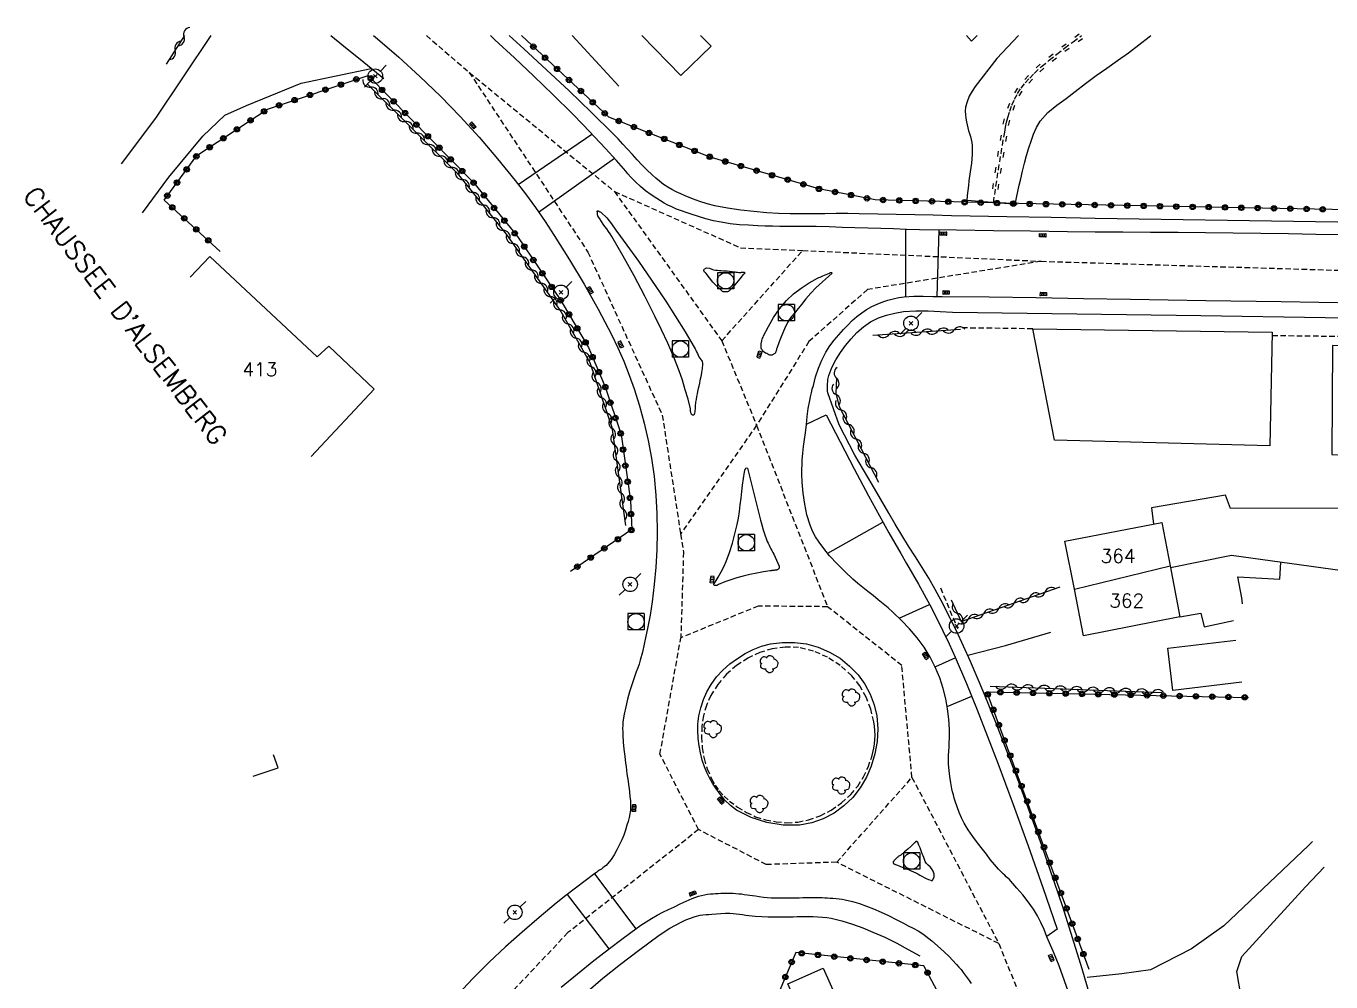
# Model space of a CAD drawing. Header units: millimetres. Extents: x 149000 to 150004, y 153000 to 154002.
# Drawn here: x 149804.4 to 149924.5, y 153912.8 to 154000.9 of the extents above; entities that cross this region are included whole.
import ezdxf
from ezdxf.enums import TextEntityAlignment as Align

# ---------------------------------------------------------------- set-up
doc = ezdxf.new("R2010")
doc.units = ezdxf.units.MM
doc.linetypes.add('DASHED', pattern=[0.75, 0.5, -0.25])
doc.layers.get('0').update_dxf_attribs({"linetype": 'CONTINUOUS'})
for name, color, linetype in [('W0001', 6, 'DASHED'), ('W0008', 7, 'CONTINUOUS'), ('W0014', 7, 'CONTINUOUS'), ('W0015', 2, 'CONTINUOUS'), ('W0017', 7, 'CONTINUOUS'), ('W0020', 2, 'CONTINUOUS'), ('W0101', 7, 'CONTINUOUS'), ('W0104', 1, 'CONTINUOUS'), ('W0112', 1, 'DASHED'), ('W0120', 7, 'CONTINUOUS'), ('W0211', 2, 'CONTINUOUS'), ('W0220', 5, 'DASHED'), ('W0300', 7, 'CONTINUOUS'), ('W0303', 7, 'CONTINUOUS'), ('W0310', 3, 'CONTINUOUS'), ('W0323', 7, 'CONTINUOUS'), ('W0333', 7, 'CONTINUOUS'), ('W0401', 7, 'CONTINUOUS'), ('W0420', 7, 'CONTINUOUS'), ('W0473', 7, 'CONTINUOUS'), ('W0989', 7, 'CONTINUOUS'), ('W0991', 7, 'CONTINUOUS'), ('W1102', 7, 'CONTINUOUS')]:
    doc.layers.add(name, color=color, linetype=linetype)
doc.styles.get("Standard").update_dxf_attribs({"font": 'romans.shx', "width": 0.85})

# ---------------------------------------------------------------- blocks, each defined once
blk = doc.blocks.new('T473')
for p, q in [((-0.166667, 0.166667), (0.166667, -0.166667)), ((-0.166667, -0.166667), (0.166667, 0.166667)), ((0.500001, 0.500001), (1.000002, 1.000002)), ((-1.000002, -1.000002), (-0.500001, -0.500001))]:
    blk.add_line(p, q)
blk.add_ellipse((0, 0), major_axis=(0.471405, 0.471405), ratio=1, start_param=5.4977871438, end_param=11.780972451)
blk = doc.blocks.new('T420')
for p, q in [((0.75, 0.75), (-0.75, 0.75)), ((-0.75, 0.75), (-0.75, -0.75)), ((0.75, 0.75), (0.75, -0.75)), ((0.75, -0.75), (-0.75, -0.75))]:
    blk.add_line(p, q)
blk.add_ellipse((0, 0), major_axis=(-0.53, 0.53), ratio=1, start_param=3.926991, end_param=10.210176)
blk = doc.blocks.new('T401')
for p, q in [((-0.3, 0.3), (0, 0.3)), ((-0.3, -0.25), (-0.3, 0.3)), ((-0.3, 0.15), (0, 0.15)), ((-0.3, 0), (0, 0)), ((0, 0.3), (0, -0.25)), ((-0.3, -0.15), (0, -0.15)), ((-0.3, -0.25), (-0.3, -0.3)), ((-0.3, -0.3), (0, -0.3)), ((0, -0.3), (0, -0.25))]:
    blk.add_line(p, q)
blk = doc.blocks.new('T300')
for p, q in [((-0.8, 0.51), (-0.86, 0.34)), ((-0.86, 0.34), (-0.86, 0.17)), ((-0.86, 0.17), (-0.74, 0.06)), ((-0.69, 0.63), (-0.8, 0.51)), ((-0.8, -0.06), (-0.74, 0.06)), ((-0.74, 0.06), (-0.69, 0.11)), ((-0.57, 0.69), (-0.69, 0.63)), ((-0.46, 0.69), (-0.57, 0.69)), ((-0.29, 0.63), (-0.46, 0.69)), ((-0.29, 0.63), (-0.17, 0.74)), ((-0.23, 0.57), (-0.29, 0.63)), ((-0.17, 0.74), (-0.06, 0.8)), ((-0.06, 0.8), (0.06, 0.8)), ((0.06, 0.8), (0.23, 0.74)), ((0.23, 0.74), (0.34, 0.63)), ((0.34, 0.63), (0.4, 0.51)), ((0.46, 0.46), (0.34, 0.46)), ((0.4, 0.51), (0.4, 0.46)), ((0.57, 0.4), (0.46, 0.46)), ((0.57, 0.4), (0.69, 0.29)), ((0.69, 0.29), (0.74, 0.17)), ((0.74, 0.06), (0.69, -0.17)), ((0.74, 0.17), (0.74, 0.06)), ((-0.8, -0.17), (-0.8, -0.06)), ((-0.8, -0.23), (-0.8, -0.17)), ((-0.74, -0.34), (-0.8, -0.23)), ((-0.69, -0.4), (-0.74, -0.34)), ((-0.51, -0.46), (-0.69, -0.4)), ((-0.4, -0.46), (-0.51, -0.46)), ((-0.4, -0.46), (-0.34, -0.46)), ((-0.34, -0.46), (-0.34, -0.4)), ((-0.34, -0.51), (-0.34, -0.46)), ((-0.29, -0.63), (-0.34, -0.51)), ((-0.17, -0.74), (-0.29, -0.63)), ((-0.06, -0.8), (-0.17, -0.74)), ((0.06, -0.8), (-0.06, -0.8)), ((0.17, -0.74), (0.06, -0.8)), ((0.23, -0.69), (0.17, -0.74)), ((0.29, -0.46), (0.23, -0.46)), ((0.29, -0.63), (0.23, -0.69)), ((0.46, -0.4), (0.29, -0.46)), ((0.34, -0.51), (0.29, -0.63)), ((0.34, -0.51), (0.34, -0.46)), ((0.57, -0.34), (0.46, -0.4)), ((0.63, -0.29), (0.57, -0.34)), ((0.69, -0.17), (0.63, -0.29))]:
    blk.add_line(p, q)
blk = doc.blocks.new('t310o')
at = {"color": 0, "linetype": 'Continuous'}
for centre, start, end in [((-0.5, 0.38), 216.8699, 323.1304), ((0.5, -0.37), 36.8699, 143.1303)]:
    blk.add_arc(centre, 0.625, start, end, dxfattribs=at)
blk = doc.blocks.new('t323o')
at = {"color": 0, "linetype": 'Continuous'}
for radius in [0.25, 0.15]:
    blk.add_circle((0, 0), radius, dxfattribs=at)
blk = doc.blocks.new('t220o')
at = {"color": 0, "linetype": 'Continuous'}
for p, q in [((-0.25, 0.25), (0.25, 0.25)), ((-0.25, -0.25), (0.25, -0.25))]:
    blk.add_line(p, q, dxfattribs=at)

msp = doc.modelspace()

# ---------------------------------------------------------------- linework, layer by layer
at = {"layer": 'W0001'}
for points in [[(149841.23, 154000), (149845.17, 153996.61)], [(149845.17, 153996.61), (149856.1, 153980.06), (149862.95, 153965.04), (149864.64, 153954.09)], [(149845.17, 153996.61), (149858.54, 153985.64)], [(149858.54, 153985.64), (149868.43, 153971.89)], [(149858.54, 153985.64), (149870.15, 153980.45), (149875.88, 153980.2)], [(149868.43, 153971.89), (149875.88, 153980.2)], [(149897.85, 153979.21), (149881.86, 153976.61), (149876.46, 153971.82), (149871.64, 153964.1)], [(149875.88, 153980.2), (149897.85, 153979.21)], [(149897.85, 153979.21), (149927.01, 153978.33), (149953.42, 153978.12), (149977.6, 153977.61), (150000, 153976.92)], [(149868.43, 153971.89), (149871.64, 153964.1)], [(149871.64, 153964.1), (149864.64, 153954.09)], [(149871.64, 153964.1), (149878.18, 153947.39)], [(149864.64, 153954.09), (149864.9, 153952.41), (149864.66, 153944.54)], [(149878.18, 153947.39), (149871.79, 153947.45), (149864.66, 153944.54)], [(149885.95, 153931.67), (149885.01, 153941.98), (149878.18, 153947.39)], [(149866.29, 153926.86), (149862.74, 153933.8), (149864.66, 153944.54)], [(149879.02, 153923.86), (149885.95, 153931.67)], [(149885.95, 153931.67), (149893.95, 153916.36)], [(149866.29, 153926.86), (149854.26, 153917.37), (149841.97, 153904.37), (149828.85, 153886.07), (149819.04, 153871.53)], [(149879.02, 153923.86), (149872.53, 153923.64), (149866.29, 153926.86)], [(149893.95, 153916.36), (149879.02, 153923.86)], [(149893.95, 153916.36), (149899.32, 153903.03), (149905.15, 153880.88), (149912.26, 153851.59), (149917.2, 153831), (149922.93, 153807.12)]]:
    msp.add_lwpolyline(points, dxfattribs=at)
at = {"layer": 'W0008'}
msp.add_lwpolyline([(149898.38, 153916.99), (149898.12, 153917.65), (149897.83, 153918.29), (149897.5, 153918.91), (149897.14, 153919.52), (149896.66, 153920.2), (149896.15, 153920.86), (149895.61, 153921.48), (149895.06, 153922.1), (149894.92, 153922.25), (149894.78, 153922.39), (149894.64, 153922.52), (149894.49, 153922.66), (149894.35, 153922.79), (149894.21, 153922.93), (149894.07, 153923.07), (149893.93, 153923.21), (149893.54, 153923.66), (149893.16, 153924.12), (149892.8, 153924.59), (149892.44, 153925.07), (149891.99, 153925.65), (149891.55, 153926.23), (149891.13, 153926.83), (149890.76, 153927.45), (149890.51, 153927.95), (149890.3, 153928.45), (149890.11, 153928.97), (149889.93, 153929.49), (149889.84, 153929.77), (149889.76, 153930.05), (149889.68, 153930.33), (149889.62, 153930.62), (149889.52, 153931.18), (149889.43, 153931.75), (149889.36, 153932.32), (149889.32, 153932.89), (149889.31, 153933.29), (149889.32, 153933.69), (149889.34, 153934.08), (149889.36, 153934.48), (149889.39, 153934.88), (149889.41, 153935.27), (149889.41, 153935.67), (149889.4, 153936.07), (149889.33, 153937.02), (149889.23, 153937.97), (149889.07, 153938.92), (149888.83, 153939.85), (149888.5, 153940.85), (149888.1, 153941.81), (149887.62, 153942.75), (149887.08, 153943.65), (149886.44, 153944.53), (149885.73, 153945.34), (149884.98, 153946.12), (149884.22, 153946.87), (149883.77, 153947.28), (149883.31, 153947.67), (149882.84, 153948.04), (149882.36, 153948.41), (149881.88, 153948.78), (149881.41, 153949.15), (149880.95, 153949.53), (149880.5, 153949.94), (149879.76, 153950.63), (149879.05, 153951.35), (149878.36, 153952.09), (149877.73, 153952.88), (149877.39, 153953.35), (149877.07, 153953.84), (149876.79, 153954.35), (149876.56, 153954.89), (149876.27, 153955.86), (149876.07, 153956.85), (149875.94, 153957.86), (149875.84, 153958.86), (149875.82, 153959.11), (149875.81, 153959.37), (149875.8, 153959.62), (149875.81, 153959.88), (149875.81, 153960.13), (149875.82, 153960.39), (149875.83, 153960.64), (149875.85, 153960.89), (149875.9, 153961.53), (149875.97, 153962.16), (149876.05, 153962.79), (149876.14, 153963.42), (149876.22, 153964.16), (149876.31, 153964.9), (149876.4, 153965.65), (149876.53, 153966.38), (149876.6, 153966.73), (149876.68, 153967.08), (149876.77, 153967.43), (149876.88, 153967.77)], dxfattribs=at)
msp.add_lwpolyline([(149867.88, 153930.67), (149867.57, 153931.13), (149867.3, 153931.62), (149867.06, 153932.12), (149866.85, 153932.63), (149866.64, 153933.27), (149866.48, 153933.92), (149866.36, 153934.59), (149866.27, 153935.25), (149866.25, 153935.51), (149866.23, 153935.77), (149866.22, 153936.03), (149866.22, 153936.3), (149866.23, 153936.56), (149866.25, 153936.82), (149866.28, 153937.08), (149866.33, 153937.34), (149866.5, 153938.09), (149866.74, 153938.83), (149867.05, 153939.55), (149867.44, 153940.22), (149867.95, 153940.92), (149868.53, 153941.55), (149869.18, 153942.12), (149869.87, 153942.63), (149870.57, 153943.07), (149871.31, 153943.45), (149872.09, 153943.76), (149872.91, 153943.96), (149874.01, 153944.09), (149875.13, 153944.1), (149876.24, 153943.96), (149877.32, 153943.67), (149878.36, 153943.22), (149879.33, 153942.64), (149880.21, 153941.93), (149880.99, 153941.11), (149881.6, 153940.26), (149882.1, 153939.33), (149882.46, 153938.35), (149882.7, 153937.33), (149882.8, 153936.15), (149882.75, 153934.98), (149882.54, 153933.83), (149882.2, 153932.71), (149881.75, 153931.68), (149881.19, 153930.72), (149880.5, 153929.83), (149879.68, 153929.05), (149878.78, 153928.39), (149877.78, 153927.85), (149876.72, 153927.47), (149875.6, 153927.27), (149874.07, 153927.26), (149872.58, 153927.51), (149871.14, 153927.99), (149869.79, 153928.65), (149869.22, 153929.07), (149868.72, 153929.57), (149868.28, 153930.11)], close=True, dxfattribs=at)
at = {"layer": 'W0014'}
for points in [[(149832.41, 154000), (149833.6, 153999.05), (149835.45, 153997.56), (149837.29, 153996.06)], [(149836.36, 154000), (149836.71, 153999.71), (149838.69, 153998), (149840.63, 153996.24), (149842.52, 153994.42), (149844.32, 153992.55), (149846.07, 153990.63), (149847.76, 153988.66), (149849.4, 153986.65), (149850.35, 153985.42), (149851.27, 153984.16), (149852.15, 153982.87), (149853, 153981.57), (149854.4, 153979.34), (149855.76, 153977.09), (149857.05, 153974.8), (149858.26, 153972.47), (149858.85, 153971.24), (149859.4, 153970), (149859.9, 153968.73), (149860.36, 153967.45), (149860.85, 153965.88), (149861.29, 153964.3), (149861.66, 153962.7), (149861.96, 153961.08), (149862.2, 153959.38), (149862.35, 153957.68), (149862.44, 153955.97), (149862.47, 153954.25), (149862.44, 153952.64), (149862.35, 153951.04), (149862.21, 153949.44), (149862.03, 153947.84), (149861.94, 153947.23), (149861.84, 153946.61), (149861.72, 153946.01), (149861.6, 153945.4), (149861.45, 153944.67), (149861.29, 153943.93), (149861.12, 153943.21), (149860.92, 153942.48), (149860.81, 153942.11), (149860.69, 153941.75), (149860.56, 153941.38), (149860.43, 153941.02), (149860.29, 153940.66), (149860.17, 153940.29), (149860.05, 153939.93), (149859.94, 153939.56), (149859.75, 153938.87), (149859.58, 153938.18), (149859.43, 153937.48), (149859.33, 153936.78), (149859.31, 153936.47), (149859.3, 153936.16), (149859.31, 153935.86), (149859.32, 153935.55), (149859.36, 153934.91), (149859.42, 153934.27), (149859.49, 153933.63), (149859.57, 153932.99), (149859.61, 153932.66), (149859.66, 153932.32), (149859.7, 153931.99), (149859.76, 153931.66), (149859.8, 153931.32), (149859.85, 153930.99), (149859.89, 153930.65), (149859.93, 153930.32), (149859.97, 153929.91), (149860.01, 153929.5), (149860.03, 153929.09), (149860.02, 153928.67), (149859.97, 153928.32), (149859.89, 153927.97), (149859.8, 153927.62), (149859.7, 153927.28), (149859.56, 153926.82), (149859.4, 153926.36), (149859.22, 153925.91), (149859.02, 153925.48), (149858.78, 153925.01), (149858.53, 153924.55), (149858.24, 153924.11), (149857.91, 153923.7), (149857.78, 153923.57), (149857.64, 153923.45), (149857.49, 153923.34), (149857.34, 153923.23), (149857.18, 153923.13), (149857.03, 153923.03), (149856.88, 153922.92), (149856.73, 153922.81), (149855.84, 153922.14), (149854.95, 153921.46), (149854.06, 153920.78), (149853.19, 153920.08), (149851.61, 153918.76), (149850.05, 153917.42), (149848.51, 153916.05), (149847.01, 153914.64), (149845.54, 153913.17), (149844.11, 153911.68)], [(149925.65, 153981.63), (149923.14, 153981.69), (149920.63, 153981.74), (149918.09, 153981.78), (149915.54, 153981.81), (149913, 153981.83), (149910.46, 153981.85), (149907.91, 153981.87), (149905.37, 153981.88), (149902.82, 153981.9), (149900.28, 153981.93), (149896.87, 153981.97), (149893.45, 153982.01), (149890.04, 153982.06), (149886.63, 153982.12), (149885.44, 153982.15), (149884.26, 153982.19), (149883.07, 153982.22), (149881.88, 153982.26), (149880.69, 153982.3), (149879.51, 153982.33), (149878.32, 153982.37), (149877.13, 153982.4), (149876.46, 153982.41), (149875.79, 153982.41), (149875.11, 153982.42), (149874.44, 153982.42), (149873.77, 153982.42), (149873.09, 153982.43), (149872.42, 153982.45), (149871.75, 153982.48), (149870.9, 153982.53), (149870.05, 153982.58), (149869.2, 153982.67), (149868.36, 153982.8), (149867.66, 153982.94), (149866.97, 153983.13), (149866.29, 153983.34), (149865.61, 153983.55), (149865.16, 153983.7), (149864.71, 153983.85), (149864.26, 153984.02), (149863.82, 153984.21), (149863.47, 153984.38), (149863.12, 153984.57), (149862.78, 153984.77), (149862.44, 153984.98), (149861.93, 153985.34), (149861.42, 153985.71), (149860.94, 153986.11), (149860.47, 153986.53), (149860.23, 153986.76), (149860.01, 153987), (149859.79, 153987.25), (149859.58, 153987.5), (149859.37, 153987.75), (149859.17, 153988), (149858.95, 153988.25), (149858.74, 153988.49), (149857.73, 153989.59), (149856.72, 153990.67), (149855.69, 153991.75), (149854.65, 153992.82), (149852.9, 153994.55), (149851.13, 153996.26), (149849.33, 153997.95), (149847.53, 153999.62), (149847.12, 154000)], [(149927.18, 153982.78), (149923.12, 153982.84), (149919.06, 153982.91), (149915, 153982.97), (149910.94, 153983.03), (149906.88, 153983.09), (149902.82, 153983.16), (149898.76, 153983.23), (149894.7, 153983.3), (149893, 153983.33), (149891.3, 153983.37), (149889.6, 153983.41), (149887.9, 153983.45), (149886.2, 153983.49), (149884.5, 153983.53), (149882.8, 153983.56), (149881.1, 153983.59), (149880.04, 153983.6), (149878.98, 153983.6), (149877.91, 153983.58), (149876.85, 153983.57), (149875.78, 153983.57), (149874.72, 153983.58), (149873.65, 153983.61), (149872.59, 153983.68), (149871.38, 153983.78), (149870.18, 153983.91), (149868.97, 153984.09), (149867.78, 153984.33), (149867.09, 153984.51), (149866.4, 153984.73), (149865.73, 153984.97), (149865.06, 153985.24), (149864.65, 153985.41), (149864.24, 153985.6), (149863.84, 153985.81), (149863.45, 153986.03), (149863.07, 153986.29), (149862.71, 153986.58), (149862.35, 153986.87), (149862.01, 153987.18), (149861.54, 153987.63), (149861.08, 153988.09), (149860.63, 153988.56), (149860.2, 153989.04), (149859.76, 153989.53), (149859.32, 153990.01), (149858.88, 153990.48), (149858.43, 153990.95), (149856.41, 153992.94), (149854.37, 153994.91), (149852.3, 153996.85), (149850.21, 153998.78), (149848.86, 154000)], [(149876.88, 153967.77), (149877.07, 153968.57), (149877.33, 153969.35), (149877.65, 153970.11), (149878.02, 153970.85), (149878.37, 153971.41), (149878.77, 153971.94), (149879.2, 153972.44), (149879.64, 153972.93), (149880.03, 153973.34), (149880.43, 153973.74), (149880.86, 153974.12), (149881.32, 153974.46), (149881.77, 153974.76), (149882.25, 153975.03), (149882.74, 153975.27), (149883.25, 153975.48), (149883.73, 153975.64), (149884.23, 153975.76), (149884.73, 153975.86), (149885.23, 153975.93), (149886.11, 153976), (149886.98, 153976), (149887.86, 153975.98), (149888.73, 153975.97), (149893.07, 153975.94), (149897.4, 153975.87), (149901.74, 153975.78), (149906.07, 153975.71), (149913.01, 153975.6), (149919.95, 153975.5), (149926.89, 153975.39)], [(149903.69, 153906.97), (149901.63, 153914.05), (149899.84, 153919.74), (149897.92, 153925.39), (149895.89, 153931), (149893.74, 153936.57), (149892.57, 153939.46), (149891.34, 153942.33), (149890.05, 153945.17), (149888.65, 153947.96), (149888.09, 153948.99), (149887.5, 153950.01), (149886.89, 153951.01), (149886.26, 153952), (149885.63, 153952.98), (149885.01, 153953.98), (149884.4, 153954.98), (149883.82, 153956), (149882.27, 153958.66), (149880.68, 153961.34), (149879.25, 153964.14), (149878.2, 153967.09), (149878.18, 153967.25), (149878.17, 153967.4), (149878.17, 153967.55), (149878.17, 153967.71), (149878.18, 153967.83), (149878.18, 153967.95), (149878.19, 153968.08), (149878.2, 153968.2), (149878.21, 153968.33), (149878.23, 153968.45), (149878.25, 153968.57), (149878.29, 153968.7), (149878.58, 153969.44), (149878.94, 153970.14), (149879.37, 153970.81), (149879.84, 153971.44), (149880.34, 153972.06), (149880.88, 153972.64), (149881.47, 153973.18), (149882.14, 153973.63), (149882.86, 153973.99), (149883.61, 153974.25), (149884.38, 153974.44), (149885.17, 153974.57), (149886.3, 153974.66), (149887.43, 153974.64), (149888.56, 153974.57), (149889.68, 153974.52), (149901.13, 153974.38), (149912.57, 153974.22), (149924.01, 153974.04), (149935.45, 153973.8)], [(149876.22, 153964.21), (149878.04, 153965.08)], [(149878.04, 153965.08), (149879.33, 153962.58), (149880.64, 153960.09), (149881.96, 153957.61), (149883.3, 153955.14), (149883.83, 153954.19), (149884.37, 153953.24), (149884.91, 153952.3), (149885.46, 153951.36), (149886.01, 153950.42), (149886.55, 153949.48), (149887.07, 153948.53), (149887.59, 153947.57), (149888.2, 153946.38), (149888.8, 153945.17), (149889.37, 153943.96), (149889.92, 153942.74), (149890.96, 153940.33), (149891.96, 153937.89), (149892.92, 153935.45), (149893.86, 153932.99), (149895.28, 153929.18), (149896.66, 153925.36), (149898.01, 153921.53), (149899.31, 153917.68)], [(149853.64, 153912.34), (149855.13, 153913.59), (149856.66, 153914.8), (149858.2, 153915.99), (149859.11, 153916.69), (149860.04, 153917.38), (149860.98, 153918.05), (149861.95, 153918.68), (149862.47, 153918.97), (149863, 153919.25), (149863.53, 153919.51), (149864.07, 153919.76), (149864.61, 153920.02), (149865.15, 153920.28), (149865.71, 153920.53), (149866.28, 153920.73), (149866.55, 153920.8), (149866.83, 153920.86), (149867.11, 153920.9), (149867.39, 153920.94), (149867.63, 153920.96), (149867.86, 153920.98), (149868.1, 153920.99), (149868.34, 153921), (149868.62, 153921.01), (149868.9, 153921.02), (149869.19, 153921.02), (149869.47, 153921.01), (149869.73, 153920.99), (149869.99, 153920.96), (149870.24, 153920.93), (149870.5, 153920.89), (149870.76, 153920.85), (149871.01, 153920.82), (149871.27, 153920.78), (149871.53, 153920.75), (149871.89, 153920.7), (149872.26, 153920.65), (149872.62, 153920.61), (149872.99, 153920.58), (149873.45, 153920.57), (149873.92, 153920.57), (149874.38, 153920.58), (149874.84, 153920.58), (149875.2, 153920.59), (149875.55, 153920.59), (149875.9, 153920.6), (149876.25, 153920.6), (149876.61, 153920.61), (149876.96, 153920.61), (149877.31, 153920.61), (149877.67, 153920.6), (149877.92, 153920.59), (149878.17, 153920.58), (149878.42, 153920.56), (149878.67, 153920.54), (149878.96, 153920.52), (149879.24, 153920.49), (149879.52, 153920.45), (149879.8, 153920.4), (149880.46, 153920.23), (149881.12, 153920.04), (149881.77, 153919.81), (149882.42, 153919.57), (149883.12, 153919.27), (149883.8, 153918.94), (149884.48, 153918.59), (149885.16, 153918.24), (149885.61, 153918.01), (149886.07, 153917.78), (149886.53, 153917.54), (149886.96, 153917.26), (149887.79, 153916.62), (149888.58, 153915.92), (149889.33, 153915.19), (149890.06, 153914.43), (149890.27, 153914.2), (149890.47, 153913.96), (149890.66, 153913.71), (149890.85, 153913.46), (149891.03, 153913.21), (149891.22, 153912.95), (149891.4, 153912.7)], [(149855.9, 153911.83), (149857.48, 153913.18), (149859.1, 153914.48), (149860.75, 153915.74), (149861.7, 153916.44), (149862.66, 153917.13), (149863.66, 153917.77), (149864.69, 153918.34), (149865.11, 153918.54), (149865.54, 153918.71), (149865.98, 153918.85), (149866.43, 153918.97), (149866.7, 153919.02), (149866.98, 153919.04), (149867.25, 153919.05), (149867.52, 153919.07), (149867.93, 153919.1), (149868.35, 153919.13), (149868.76, 153919.16), (149869.18, 153919.16), (149869.47, 153919.14), (149869.77, 153919.11), (149870.06, 153919.08), (149870.35, 153919.03), (149870.64, 153918.99), (149870.93, 153918.95), (149871.23, 153918.91), (149871.52, 153918.89), (149872.11, 153918.85), (149872.7, 153918.83), (149873.29, 153918.82), (149873.88, 153918.82), (149874.25, 153918.82), (149874.62, 153918.83), (149875, 153918.84), (149875.37, 153918.85), (149875.74, 153918.86), (149876.11, 153918.87), (149876.49, 153918.87), (149876.86, 153918.86), (149877.28, 153918.84), (149877.7, 153918.81), (149878.11, 153918.76), (149878.52, 153918.69), (149879.5, 153918.45), (149880.46, 153918.15), (149881.41, 153917.8), (149882.34, 153917.42), (149883.45, 153916.94), (149884.54, 153916.41), (149885.61, 153915.83), (149886.66, 153915.22)], [(149899.31, 153917.68), (149898.37, 153917.01)], [(149900.49, 153911.56), (149900.01, 153912.94), (149899.5, 153914.3), (149898.96, 153915.65), (149898.38, 153916.99)]]:
    msp.add_lwpolyline(points, dxfattribs=at)
at = {"layer": 'W0015'}
for points in [[(149856.96, 153983.84), (149856.99, 153983.86), (149857.02, 153983.86), (149857.05, 153983.85), (149857.07, 153983.84), (149857.09, 153983.83), (149857.11, 153983.81), (149857.13, 153983.8), (149857.15, 153983.79), (149857.19, 153983.77), (149857.23, 153983.76), (149857.28, 153983.74), (149857.32, 153983.71), (149857.84, 153983.22), (149858.28, 153982.65), (149858.68, 153982.06), (149859.09, 153981.48), (149859.93, 153980.35), (149860.76, 153979.21), (149861.57, 153978.06), (149862.37, 153976.9), (149863.28, 153975.52), (149864.18, 153974.13), (149865.05, 153972.72), (149865.89, 153971.3), (149865.97, 153971.16), (149866.05, 153971.01), (149866.11, 153970.86), (149866.18, 153970.72), (149866.25, 153970.57), (149866.33, 153970.42), (149866.41, 153970.28), (149866.51, 153970.15), (149866.52, 153970.13), (149866.53, 153970.12), (149866.54, 153970.11), (149866.56, 153970.1), (149866.57, 153970.08), (149866.59, 153970.07), (149866.6, 153970.06), (149866.61, 153970.04), (149866.63, 153970.01), (149866.64, 153969.97), (149866.64, 153969.94), (149866.65, 153969.9), (149866.66, 153969.85), (149866.66, 153969.8), (149866.66, 153969.75), (149866.65, 153969.69), (149866.61, 153969.32), (149866.55, 153968.95), (149866.49, 153968.58), (149866.42, 153968.22), (149866.37, 153967.97), (149866.32, 153967.72), (149866.27, 153967.48), (149866.21, 153967.23), (149866.16, 153966.99), (149866.11, 153966.74), (149866.06, 153966.49), (149866.02, 153966.24), (149866, 153966.12), (149865.99, 153965.99), (149865.98, 153965.86), (149865.98, 153965.73), (149865.97, 153965.6), (149865.96, 153965.48), (149865.94, 153965.35), (149865.91, 153965.22), (149865.91, 153965.18), (149865.9, 153965.14), (149865.88, 153965.1), (149865.85, 153965.06), (149865.84, 153965.05), (149865.82, 153965.04), (149865.81, 153965.03), (149865.79, 153965.03), (149865.77, 153965.03), (149865.74, 153965.04), (149865.72, 153965.05), (149865.7, 153965.06), (149865.69, 153965.08), (149865.66, 153965.09), (149865.65, 153965.1), (149865.63, 153965.12), (149865.6, 153965.18), (149865.58, 153965.24), (149865.57, 153965.31), (149865.56, 153965.37), (149865.56, 153965.44), (149865.56, 153965.5), (149865.55, 153965.56), (149865.54, 153965.63), (149865.32, 153966.51), (149865.07, 153967.38), (149864.81, 153968.25), (149864.51, 153969.11), (149864.01, 153970.39), (149863.46, 153971.66), (149862.88, 153972.9), (149862.28, 153974.14), (149861.34, 153976.01), (149860.36, 153977.86), (149859.35, 153979.69), (149858.29, 153981.49), (149858.14, 153981.73), (149857.99, 153981.96), (149857.83, 153982.19), (149857.67, 153982.42), (149857.51, 153982.64), (149857.35, 153982.87), (149857.2, 153983.11), (149857.05, 153983.34), (149857.04, 153983.36), (149857.03, 153983.38), (149857.01, 153983.41), (149857, 153983.43), (149856.99, 153983.45), (149856.99, 153983.46), (149856.98, 153983.48), (149856.97, 153983.5), (149856.97, 153983.53), (149856.97, 153983.56), (149856.97, 153983.59), (149856.97, 153983.61), (149856.97, 153983.64), (149856.97, 153983.67), (149856.97, 153983.69), (149856.97, 153983.72), (149856.97, 153983.73), (149856.96, 153983.75), (149856.95, 153983.76), (149856.95, 153983.77), (149856.94, 153983.79), (149856.94, 153983.81), (149856.95, 153983.82)], [(149866.81, 153978.49), (149867.03, 153978.62), (149867.3, 153978.59), (149867.52, 153978.47), (149867.66, 153978.41), (149867.84, 153978.39), (149868.03, 153978.38), (149868.21, 153978.37), (149868.39, 153978.36), (149868.58, 153978.34), (149868.76, 153978.33), (149868.94, 153978.32), (149869.13, 153978.3), (149869.25, 153978.28), (149869.38, 153978.27), (149869.5, 153978.25), (149869.62, 153978.23), (149869.74, 153978.21), (149869.87, 153978.2), (149869.99, 153978.18), (149870.12, 153978.18), (149870.16, 153978.18), (149870.21, 153978.19), (149870.25, 153978.2), (149870.3, 153978.21), (149870.34, 153978.22), (149870.39, 153978.22), (149870.44, 153978.22), (149870.48, 153978.21), (149870.5, 153978.2), (149870.52, 153978.19), (149870.53, 153978.18), (149870.54, 153978.16), (149870.54, 153978.15), (149870.54, 153978.14), (149870.54, 153978.13), (149870.54, 153978.12), (149870.51, 153978.08), (149870.48, 153978.04), (149870.45, 153978.01), (149870.41, 153977.98), (149870.1, 153977.6), (149869.8, 153977.23), (149869.48, 153976.86), (149869.14, 153976.52), (149869.11, 153976.49), (149869.09, 153976.47), (149869.06, 153976.45), (149869.04, 153976.43), (149868.97, 153976.41), (149868.89, 153976.39), (149868.82, 153976.38), (149868.75, 153976.38), (149868.7, 153976.38), (149868.66, 153976.38), (149868.61, 153976.38), (149868.57, 153976.4), (149868.49, 153976.44), (149868.43, 153976.49), (149868.37, 153976.55), (149868.31, 153976.6), (149867.95, 153976.95), (149867.61, 153977.3), (149867.29, 153977.68), (149866.99, 153978.08), (149866.93, 153978.14), (149866.84, 153978.22), (149866.78, 153978.35)], [(149887.85, 153922.19), (149887.98, 153922.47), (149887.98, 153922.77), (149887.9, 153923.04), (149887.76, 153923.28), (149887.62, 153923.43), (149887.45, 153923.58), (149887.29, 153923.74), (149887.17, 153923.93), (149887.11, 153924.11), (149887.04, 153924.28), (149886.97, 153924.46), (149886.9, 153924.64), (149886.83, 153924.82), (149886.76, 153925), (149886.69, 153925.18), (149886.62, 153925.36), (149886.59, 153925.44), (149886.56, 153925.53), (149886.52, 153925.62), (149886.48, 153925.7), (149886.47, 153925.71), (149886.46, 153925.72), (149886.46, 153925.73), (149886.45, 153925.73), (149886.43, 153925.75), (149886.41, 153925.76), (149886.39, 153925.76), (149886.37, 153925.77), (149886.35, 153925.76), (149886.33, 153925.76), (149886.32, 153925.75), (149886.3, 153925.74), (149886.28, 153925.72), (149886.26, 153925.71), (149886.24, 153925.69), (149886.22, 153925.67), (149886.21, 153925.65), (149886.19, 153925.63), (149886.17, 153925.61), (149886.15, 153925.6), (149885.86, 153925.33), (149885.57, 153925.07), (149885.27, 153924.81), (149884.97, 153924.56), (149884.92, 153924.52), (149884.86, 153924.48), (149884.81, 153924.45), (149884.75, 153924.41), (149884.69, 153924.37), (149884.64, 153924.33), (149884.59, 153924.29), (149884.54, 153924.25), (149884.48, 153924.19), (149884.42, 153924.13), (149884.37, 153924.07), (149884.32, 153924.01), (149884.29, 153923.98), (149884.27, 153923.95), (149884.24, 153923.92), (149884.23, 153923.88), (149884.22, 153923.84), (149884.23, 153923.8), (149884.24, 153923.76), (149884.26, 153923.73), (149884.29, 153923.7), (149884.34, 153923.68), (149884.38, 153923.67), (149884.42, 153923.66), (149884.63, 153923.58), (149884.84, 153923.49), (149885.05, 153923.41), (149885.26, 153923.33), (149885.47, 153923.24), (149885.68, 153923.16), (149885.89, 153923.07), (149886.1, 153922.98), (149886.3, 153922.88), (149886.49, 153922.78), (149886.68, 153922.67), (149886.87, 153922.56), (149887.07, 153922.46), (149887.27, 153922.36), (149887.47, 153922.27), (149887.68, 153922.2), (149887.7, 153922.2), (149887.72, 153922.19), (149887.73, 153922.17), (149887.75, 153922.17), (149887.78, 153922.16), (149887.8, 153922.16), (149887.83, 153922.17)]]:
    msp.add_lwpolyline(points, close=True, dxfattribs=at)
for points in [[(149877.08, 153976.75), (149876.62, 153976.26), (149876.18, 153975.75), (149875.76, 153975.23), (149875.34, 153974.71), (149875.12, 153974.43), (149874.89, 153974.15), (149874.68, 153973.87), (149874.49, 153973.57), (149874.2, 153972.99), (149873.95, 153972.39), (149873.73, 153971.78), (149873.5, 153971.17), (149873.48, 153971.13), (149873.47, 153971.08), (149873.46, 153971.03), (149873.45, 153970.98), (149873.43, 153970.93), (149873.41, 153970.88), (149873.39, 153970.83), (149873.37, 153970.79), (149873.32, 153970.73), (149873.27, 153970.68), (149873.21, 153970.64), (149873.15, 153970.61), (149873.1, 153970.59), (149873.06, 153970.57), (149873.01, 153970.56), (149872.96, 153970.56), (149872.86, 153970.57), (149872.76, 153970.6), (149872.67, 153970.65), (149872.58, 153970.7), (149872.46, 153970.76), (149872.34, 153970.84), (149872.23, 153970.93), (149872.14, 153971.04), (149872.1, 153971.12), (149872.07, 153971.21), (149872.06, 153971.29), (149872.05, 153971.38), (149872.05, 153971.45), (149872.05, 153971.52), (149872.06, 153971.59), (149872.07, 153971.66), (149872.08, 153971.72), (149872.1, 153971.79), (149872.11, 153971.86), (149872.13, 153971.92), (149872.16, 153972.03), (149872.19, 153972.13), (149872.23, 153972.23), (149872.28, 153972.33), (149872.72, 153973.19), (149873.21, 153974.04), (149873.76, 153974.84), (149874.39, 153975.59), (149875.04, 153976.2), (149875.74, 153976.73), (149876.49, 153977.21), (149877.25, 153977.65), (149877.37, 153977.71), (149877.5, 153977.76), (149877.63, 153977.81), (149877.75, 153977.86), (149877.9, 153977.92), (149878.05, 153977.99), (149878.2, 153978.05), (149878.35, 153978.1), (149878.38, 153978.13), (149878.45, 153978.17), (149878.54, 153978.18), (149878.61, 153978.12)], [(149877.08, 153976.75), (149878.61, 153978.12)], [(149871.99, 153955.37), (149872.12, 153954.92), (149872.25, 153954.47), (149872.39, 153954.02), (149872.55, 153953.58), (149872.62, 153953.41), (149872.7, 153953.23), (149872.79, 153953.07), (149872.87, 153952.9), (149872.96, 153952.73), (149873.05, 153952.56), (149873.13, 153952.39), (149873.22, 153952.22), (149873.35, 153951.95), (149873.48, 153951.68), (149873.6, 153951.41), (149873.71, 153951.13), (149873.72, 153951.1), (149873.73, 153951.07), (149873.73, 153951.05), (149873.73, 153951.02), (149873.73, 153950.99), (149873.72, 153950.96), (149873.71, 153950.93), (149873.69, 153950.91), (149873.67, 153950.88), (149873.65, 153950.86), (149873.63, 153950.84), (149873.6, 153950.82), (149873.57, 153950.8), (149873.53, 153950.79), (149873.5, 153950.78), (149873.47, 153950.77), (149873.4, 153950.76), (149873.33, 153950.75), (149873.26, 153950.74), (149873.18, 153950.73), (149873.11, 153950.72), (149873.04, 153950.72), (149872.97, 153950.71), (149872.9, 153950.7), (149872.27, 153950.59), (149871.65, 153950.47), (149871.03, 153950.35), (149870.41, 153950.2), (149869.83, 153950.04), (149869.26, 153949.87), (149868.7, 153949.67), (149868.14, 153949.45), (149868.12, 153949.44), (149868.1, 153949.43), (149868.08, 153949.41), (149868.06, 153949.4), (149868.04, 153949.39), (149868.02, 153949.37), (149867.99, 153949.36), (149867.97, 153949.35), (149867.94, 153949.35), (149867.91, 153949.34), (149867.87, 153949.34), (149867.84, 153949.34), (149867.8, 153949.35), (149867.76, 153949.36), (149867.72, 153949.39), (149867.7, 153949.42), (149867.69, 153949.43), (149867.69, 153949.44), (149867.69, 153949.45), (149867.69, 153949.46), (149867.7, 153949.47), (149867.7, 153949.48), (149867.7, 153949.48), (149867.71, 153949.49), (149867.72, 153949.51), (149867.73, 153949.54), (149867.75, 153949.56), (149867.76, 153949.58), (149867.78, 153949.6), (149867.79, 153949.62), (149867.81, 153949.64), (149867.82, 153949.66), (149868.1, 153950.12), (149868.37, 153950.59), (149868.61, 153951.07), (149868.83, 153951.57), (149869.14, 153952.39), (149869.41, 153953.24), (149869.64, 153954.09), (149869.85, 153954.95), (149869.97, 153955.56), (149870.06, 153956.16), (149870.14, 153956.77), (149870.21, 153957.38), (149870.28, 153957.99), (149870.35, 153958.6), (149870.43, 153959.21), (149870.52, 153959.82), (149870.53, 153959.86), (149870.54, 153959.91), (149870.55, 153959.95), (149870.56, 153960), (149870.57, 153960.01), (149870.57, 153960.03), (149870.58, 153960.05), (149870.59, 153960.06), (149870.62, 153960.1), (149870.66, 153960.14), (149870.72, 153960.17), (149870.79, 153960.16)], [(149870.79, 153960.16), (149871.99, 153955.37)]]:
    msp.add_lwpolyline(points, dxfattribs=at)
at = {"layer": 'W0017'}
for points in [[(149821.38, 154000), (149816.27, 153992.38), (149813.1, 153988.18)], [(149815.09, 153983.66), (149817.51, 153986.97), (149820.62, 153990.74), (149822.66, 153992.66), (149824.67, 153993.57), (149829.68, 153995.63), (149836.15, 153996.98)], [(149878.2, 153952.31), (149883.28, 153955.17)], [(149884.78, 153946.33), (149887.57, 153947.61)], [(149891.09, 153942.94), (149894.57, 153943.83), (149898.74, 153945.06)], [(149889.95, 153942.68), (149888.12, 153941.86)], [(149889.19, 153938.19), (149891.46, 153939.14)], [(149922.84, 153925.77), (149922.46, 153925.41), (149914.67, 153917.99), (149911.68, 153915.88), (149907.91, 153913.93), (149905.28, 153913.57), (149902.1, 153913.24)], [(149903.22, 153909.52), (149905.5, 153910.32), (149907.42, 153910.32), (149911.01, 153908.81), (149914.36, 153907.8), (149916.28, 153911.47), (149915.86, 153913.79), (149916.32, 153915.18), (149922.21, 153921.6), (149923.9, 153923.39)]]:
    msp.add_lwpolyline(points, dxfattribs=at)
at = {"layer": 'W0020'}
for points in [[(149849.69, 153986.28), (149856.47, 153990.93)], [(149858.55, 153988.69), (149851.56, 153983.71)], [(149885.38, 153975.94), (149885.37, 153982.15)], [(149888.41, 153982.09), (149888.24, 153975.98)], [(149856.71, 153922.8), (149860.5, 153917.72)], [(149858.05, 153915.87), (149854.21, 153920.87)]]:
    msp.add_lwpolyline(points, dxfattribs=at)
at = {"layer": 'W0101'}
for points in [[(149819.47, 153977.74), (149821.28, 153979.65), (149831.15, 153970.42), (149832.24, 153971.39), (149836.4, 153967.42)], [(149836.4, 153967.42), (149830.62, 153961.23)], [(149900.91, 153949.01), (149900.04, 153953.42), (149908.96, 153955.14), (149909.72, 153951.17)], [(149909.72, 153951.17), (149910.62, 153946.47), (149901.76, 153944.72)], [(149901.76, 153944.72), (149900.91, 153949.01)]]:
    msp.add_lwpolyline(points, dxfattribs=at)
at = {"layer": 'W0104'}
for points in [[(149864.67, 153996.31), (149861.06, 154000)], [(149866.47, 154000), (149867.44, 153999.02), (149864.67, 153996.31)], [(149909.75, 153951), (149909.75, 153951), (149915.37, 153952.13), (149930.06, 153950.11), (149932.12, 153961.15), (149932.3, 153971.38), (149924.69, 153971.46), (149924.63, 153961.41), (149925.7, 153961.34), (149925.8, 153956.48), (149915.28, 153956.44), (149914.82, 153957.68), (149908, 153956.5), (149908.21, 153954.99), (149908.21, 153954.99)], [(149916.4, 153947.66), (149916.33, 153948.2), (149915.96, 153950.15), (149919.83, 153949.92), (149919.92, 153951.5), (149919.92, 153951.5)], [(149910.62, 153946.47), (149910.61, 153946.47), (149912.56, 153946.8), (149912.86, 153945.55), (149915.57, 153946.11)], [(149909.51, 153943.56), (149915.79, 153944.31)], [(149916.32, 153940.44), (149909.98, 153939.67), (149909.51, 153943.56)], [(149825.28, 153931.77), (149827.56, 153932.56), (149827.15, 153933.75)]]:
    msp.add_lwpolyline(points, dxfattribs=at)
for points in [[(149897.07, 153972.99), (149919.14, 153972.67), (149918.91, 153962.22), (149899.07, 153962.72)], [(149875.94, 153909.48), (149874.53, 153912.64), (149877.77, 153914.09), (149879.18, 153910.94)]]:
    msp.add_lwpolyline(points, close=True, dxfattribs=at)
at = {"layer": 'W0112'}
for points in [[(149897.07, 153972.99), (149890.57, 153973.07)], [(149919.14, 153972.38), (149925.89, 153972.3)], [(149888.57, 153949.12), (149890.14, 153945.38)]]:
    msp.add_lwpolyline(points, dxfattribs=at)
msp.add_lwpolyline([(149869.13, 153929.49), (149869.89, 153928.93), (149870.7, 153928.45), (149871.55, 153928.05), (149872.46, 153927.76), (149873.44, 153927.58), (149874.43, 153927.5), (149875.43, 153927.56), (149876.41, 153927.75), (149877.5, 153928.13), (149878.52, 153928.66), (149879.46, 153929.32), (149880.31, 153930.09), (149880.95, 153930.86), (149881.49, 153931.71), (149881.91, 153932.62), (149882.24, 153933.56), (149882.34, 153933.96), (149882.43, 153934.36), (149882.49, 153934.76), (149882.53, 153935.17), (149882.55, 153935.57), (149882.54, 153935.98), (149882.5, 153936.39), (149882.44, 153936.8), (149882.15, 153937.95), (149881.73, 153939.06), (149881.15, 153940.11), (149880.4, 153941.04), (149879.35, 153941.98), (149878.17, 153942.74), (149876.88, 153943.31), (149875.5, 153943.63), (149874.28, 153943.68), (149873.08, 153943.52), (149871.93, 153943.17), (149870.84, 153942.66), (149869.8, 153941.99), (149868.87, 153941.18), (149868.08, 153940.24), (149867.42, 153939.21), (149867.01, 153938.3), (149866.74, 153937.34), (149866.6, 153936.36), (149866.56, 153935.38), (149866.63, 153934.38), (149866.8, 153933.4), (149867.09, 153932.45), (149867.48, 153931.53), (149867.81, 153930.95), (149868.2, 153930.42), (149868.64, 153929.94)], close=True, dxfattribs=at)
at = {"layer": 'W0120'}
msp.add_lwpolyline([(149895.64, 153984.43), (149890.99, 153984.82)], dxfattribs=at)
at = {"layer": 'W0211'}
for points in [[(149895.76, 154000), (149893.75, 153997.89), (149891.77, 153995.32), (149891.48, 153994.87), (149891.23, 153994.41), (149891.03, 153993.91), (149890.89, 153993.39), (149890.86, 153993.05), (149890.87, 153992.71), (149890.92, 153992.38), (149890.96, 153992.05), (149891.02, 153991.77), (149891.09, 153991.5), (149891.17, 153991.24), (149891.25, 153990.97), (149891.33, 153990.71), (149891.41, 153990.44), (149891.46, 153990.16), (149891.5, 153989.88), (149891.5, 153989.06), (149891.42, 153988.25), (149891.3, 153987.44), (149891.2, 153986.63), (149891.15, 153986.18), (149891.1, 153985.73), (149891.04, 153985.28), (149890.99, 153984.82)], [(149895.46, 153984.45), (149895.58, 153985.04), (149895.7, 153985.63), (149895.83, 153986.22), (149895.97, 153986.8), (149896.14, 153987.52), (149896.31, 153988.24), (149896.5, 153988.95), (149896.72, 153989.65), (149896.93, 153990.28), (149897.15, 153990.91), (149897.41, 153991.53), (149897.77, 153992.1), (149898.47, 153992.9), (149899.29, 153993.59), (149900.15, 153994.21), (149900.98, 153994.84), (149901.94, 153995.59), (149902.92, 153996.31), (149903.9, 153997.01), (149904.89, 153997.71), (149905.88, 153998.42), (149906.85, 153999.14), (149907.81, 153999.89), (149907.94, 154000)]]:
    msp.add_lwpolyline(points, dxfattribs=at)
at = {"layer": 'W0220'}
msp.add_lwpolyline([(149893.46, 153984.61), (149893.68, 153986.13), (149893.91, 153987.64), (149894.15, 153989.15), (149894.41, 153990.65), (149894.49, 153991.11), (149894.57, 153991.56), (149894.66, 153992.01), (149894.78, 153992.46), (149894.96, 153993.03), (149895.16, 153993.59), (149895.39, 153994.14), (149895.67, 153994.67), (149896.01, 153995.17), (149896.39, 153995.65), (149896.79, 153996.09), (149897.21, 153996.52), (149897.88, 153997.14), (149898.58, 153997.72), (149899.3, 153998.28), (149900.01, 153998.84), (149900.79, 153999.43), (149901.57, 154000)], dxfattribs=at)
at = {"layer": 'W0303'}
msp.add_lwpolyline([(149854.65, 154000), (149858.95, 153995.35)], dxfattribs=at)
at = {"layer": 'W0310'}
for points in [[(149818.95, 154000), (149817.27, 153997.37)], [(149835.79, 153995.53), (149844.05, 153987.33), (149848.56, 153981.72), (149853.62, 153974.58), (149856.27, 153969.9), (149858.31, 153963.93), (149859.56, 153954.88)], [(149890.41, 153972.93), (149882.35, 153972.37)], [(149879.01, 153968.48), (149878.94, 153967.03), (149879.25, 153965.84), (149882.88, 153958.85)], [(149889.56, 153948.03), (149890.48, 153946.02), (149899.61, 153949.21)], [(149893.14, 153940.07), (149908.96, 153939.49)]]:
    msp.add_lwpolyline(points, dxfattribs=at)
at = {"layer": 'W0323'}
for points in [[(149927.73, 153992.47), (149928.57, 153986.72), (149927.85, 153983.93), (149895.8, 153984.52), (149882.55, 153984.87), (149877.38, 153985.88), (149867.37, 153988.81), (149858.02, 153992.49), (149849.97, 154000)], [(149822.23, 153980.12), (149817.07, 153984.85), (149820.08, 153988.95), (149826.6, 153993.22), (149835.85, 153996.33), (149845.55, 153986.48), (149849.61, 153981.48), (149853.6, 153975.59), (149856.15, 153971.28), (149857.68, 153967.65), (149859.15, 153963.25), (149860.01, 153957.13), (149860.16, 153954.49), (149854.5, 153950.65)], [(149902.26, 153913.98), (149892.84, 153939.54), (149916.94, 153939.04)], [(149891.45, 153906.01), (149887.05, 153914.3), (149875.24, 153915.53), (149872.3, 153908.61), (149877.64, 153896.52), (149886.55, 153888.95)]]:
    msp.add_lwpolyline(points, dxfattribs=at)
at = {"layer": 'W0333'}
for points in [[(149891.43, 153999.49), (149890.98, 154000)], [(149891.95, 154000), (149891.43, 153999.49)]]:
    msp.add_lwpolyline(points, dxfattribs=at)
at = {"layer": 'W1102'}
msp.add_lwpolyline([(149900.91, 153949.01), (149909.72, 153951.17)], dxfattribs=at)

# ---------------------------------------------------------------- block references
at = {"layer": 'W0220'}
for p, rotation in [((149901.3, 153999.8), 35.96313987321665), ((149900.09, 153998.9), 37.35068265208374), ((149897.75, 153997.02), 42.96283918806917), ((149898.91, 153997.98), 37.98203914324924), ((149896.69, 153995.97), 47.71227243543723), ((149895.76, 153994.8), 56.29760822112424), ((149895.11, 153993.45), 70.52941912076429), ((149894.66, 153992.02), 75.24264723258077), ((149894.39, 153990.54), 80.11217779957668), ((149894.14, 153989.06), 80.74927427083003), ((149893.9, 153987.58), 81.38637062479253), ((149893.67, 153986.1), 82.02346686013661)]:
    msp.add_blockref('t220o', p, dxfattribs=dict(at, rotation=rotation))
at = {"layer": 'W0300'}
for p in [(149872.84, 153942.09), (149880.39, 153939.04), (149867.65, 153936.12), (149879.47, 153930.91), (149871.92, 153929.22)]:
    msp.add_blockref('T300', p, dxfattribs=at)
at = {"layer": 'W0310'}
for p, rotation in [((149818.89, 153999.89), 237.4491449361257), ((149818.08, 153998.63), 237.4491449361257), ((149836.08, 153995.24), 315.1949302109492), ((149837.15, 153994.18), 315.1949302109492), ((149838.21, 153993.13), 315.1949302109492), ((149839.28, 153992.07), 315.1949302109492), ((149840.34, 153991.01), 315.1949302109492), ((149841.4, 153989.96), 315.1949302109492), ((149842.47, 153988.9), 315.1949302109492), ((149843.53, 153987.84), 315.1949302109492), ((149844.53, 153986.73), 308.8014139767582), ((149845.47, 153985.56), 308.8014139767582), ((149846.41, 153984.39), 308.8014139767582), ((149847.35, 153983.22), 308.8014139767582), ((149848.29, 153982.05), 308.8014139767582), ((149849.18, 153980.84), 305.3655640240763), ((149850.05, 153979.62), 305.3655640240763), ((149850.92, 153978.4), 305.3655640240763), ((149851.79, 153977.17), 305.3655640240763), ((149852.65, 153975.95), 305.3655640240763), ((149853.52, 153974.73), 305.3655640240763), ((149854.28, 153973.43), 299.4980434293307), ((149889.83, 153972.89), 183.9593324918203), ((149855.01, 153972.12), 299.4980434293307), ((149883.84, 153972.47), 183.9593324918203), ((149885.34, 153972.58), 183.9593324918203), ((149886.84, 153972.68), 183.9593324918203), ((149888.33, 153972.78), 183.9593324918203), ((149855.75, 153970.82), 299.4980434293307), ((149856.42, 153969.48), 288.8575654540231), ((149856.9, 153968.06), 288.8575654540231), ((149879, 153968.42), 267.3689173603901), ((149857.39, 153966.64), 288.8575654540231), ((149878.96, 153966.93), 284.5796370584398), ((149857.87, 153965.22), 288.8575654540231), ((149879.42, 153965.51), 297.4759805654368), ((149858.33, 153963.8), 277.8295423200862), ((149880.11, 153964.17), 297.4759805654368), ((149880.8, 153962.84), 297.4759805654368), ((149858.53, 153962.31), 277.8295423200862), ((149881.5, 153961.51), 297.4759805654368), ((149858.74, 153960.82), 277.8295423200862), ((149882.19, 153960.18), 297.4759805654368), ((149858.94, 153959.34), 277.8295423200862), ((149859.15, 153957.85), 277.8295423200862), ((149859.35, 153956.37), 277.8295423200862), ((149898.2, 153948.72), 19.3152004621302), ((149895.36, 153947.73), 19.3152004621302), ((149896.78, 153948.22), 19.3152004621302), ((149890.14, 153946.77), 294.6470470626987), ((149891.12, 153946.24), 19.3152004621302), ((149892.53, 153946.73), 19.3152004621302), ((149893.95, 153947.23), 19.3152004621302), ((149894.64, 153940.02), 357.8929698344969), ((149896.14, 153939.96), 357.8929698344969), ((149897.64, 153939.91), 357.8929698344969), ((149899.14, 153939.85), 357.8929698344969), ((149900.64, 153939.8), 357.8929698344969), ((149902.14, 153939.74), 357.8929698344969), ((149903.64, 153939.69), 357.8929698344969), ((149905.13, 153939.63), 357.8929698344969), ((149906.63, 153939.58), 357.8929698344969), ((149908.13, 153939.52), 357.8929698344969)]:
    msp.add_blockref('t310o', p, dxfattribs=dict(at, rotation=rotation))
at = {"layer": 'W0323'}
for p, rotation in [((149851.07, 153998.98), 137.0172019073253), ((149852.16, 153997.95), 137.0172019073253), ((149853.26, 153996.93), 137.0172019073253), ((149834.77, 153995.97), 18.60584741216251), ((149836.1, 153996.07), 314.5722088388422), ((149854.36, 153995.91), 137.0172019073253), ((149830.5, 153994.53), 18.60584741216251), ((149831.93, 153995.01), 18.60584741216251), ((149833.35, 153995.49), 18.60584741216251), ((149837.15, 153995), 314.5722088388422), ((149855.45, 153994.89), 137.0172019073253), ((149827.66, 153993.57), 18.60584741216251), ((149829.08, 153994.05), 18.60584741216251), ((149838.21, 153993.93), 314.5722088388422), ((149856.55, 153993.86), 137.0172019073253), ((149825.03, 153992.19), 33.18419369762051), ((149826.28, 153993.01), 33.18419369762051), ((149839.26, 153992.86), 314.5722088388422), ((149857.65, 153992.84), 137.0172019073253), ((149858.94, 153992.13), 158.4750827457754), ((149823.77, 153991.37), 33.18419369762051), ((149840.31, 153991.79), 314.5722088388422), ((149860.34, 153991.58), 158.4750827457754), ((149861.73, 153991.03), 158.4750827457754), ((149821.26, 153989.72), 33.18419369762051), ((149822.52, 153990.54), 33.18419369762051), ((149841.36, 153990.73), 314.5722088388422), ((149842.42, 153989.66), 314.5722088388422), ((149863.13, 153990.48), 158.4750827457754), ((149864.52, 153989.93), 158.4750827457754), ((149820.03, 153988.88), 53.71829702451352), ((149843.47, 153988.59), 314.5722088388422), ((149865.92, 153989.38), 158.4750827457754), ((149867.32, 153988.83), 158.4750827457754), ((149819.14, 153987.67), 53.71829702451352), ((149844.52, 153987.52), 314.5722088388422), ((149868.75, 153988.4), 163.7272764728546), ((149870.19, 153987.98), 163.7272764728546), ((149871.63, 153987.56), 163.7272764728546), ((149818.25, 153986.46), 53.71829702451352), ((149845.57, 153986.45), 309.0860958732634), ((149873.07, 153987.14), 163.7272764728546), ((149874.51, 153986.72), 163.7272764728546), ((149875.95, 153986.3), 163.7272764728546), ((149817.36, 153985.25), 53.71829702451352), ((149846.52, 153985.28), 309.0860958732634), ((149877.39, 153985.88), 168.8799080276319), ((149878.87, 153985.59), 168.8799080276319), ((149880.34, 153985.3), 168.8799080276319), ((149881.81, 153985.01), 168.8799080276319), ((149817.81, 153984.17), 137.458405996777), ((149847.46, 153984.12), 309.0860958732634), ((149883.29, 153984.85), 178.4991627914019), ((149884.79, 153984.81), 178.4991627914019), ((149886.29, 153984.77), 178.4991627914019), ((149887.79, 153984.73), 178.4991627914019), ((149889.29, 153984.69), 178.4991627914019), ((149890.79, 153984.65), 178.4991627914019), ((149892.29, 153984.61), 178.4991627914019), ((149893.79, 153984.57), 178.4991627914019), ((149895.29, 153984.53), 178.4991627914019), ((149896.79, 153984.5), 178.9364075979569), ((149898.29, 153984.47), 178.9364075979569), ((149899.79, 153984.45), 178.9364075979569), ((149901.29, 153984.42), 178.9364075979569), ((149902.79, 153984.39), 178.9364075979569), ((149904.29, 153984.36), 178.9364075979569), ((149905.79, 153984.34), 178.9364075979569), ((149907.29, 153984.31), 178.9364075979569), ((149908.79, 153984.28), 178.9364075979569), ((149910.29, 153984.25), 178.9364075979569), ((149911.79, 153984.22), 178.9364075979569), ((149913.29, 153984.2), 178.9364075979569), ((149914.79, 153984.17), 178.9364075979569), ((149916.29, 153984.14), 178.9364075979569), ((149917.79, 153984.11), 178.9364075979569), ((149919.29, 153984.08), 178.9364075979569), ((149920.79, 153984.06), 178.9364075979569), ((149922.29, 153984.03), 178.9364075979569), ((149923.79, 153984), 178.9364075979569), ((149818.92, 153983.16), 137.458405996777), ((149848.41, 153982.96), 309.0860958732634), ((149820.02, 153982.14), 137.458405996777), ((149849.36, 153981.79), 309.0860958732634), ((149821.13, 153981.13), 137.458405996777), ((149850.23, 153980.57), 304.1415932700878), ((149851.07, 153979.33), 304.1415932700878), ((149851.91, 153978.09), 304.1415932700878), ((149852.75, 153976.85), 304.1415932700878), ((149853.59, 153975.61), 304.1415932700878), ((149854.36, 153974.31), 300.5769869358397), ((149855.12, 153973.02), 300.5769869358397), ((149855.88, 153971.73), 300.5769869358397), ((149856.53, 153970.38), 292.9485755416684), ((149857.11, 153969), 292.9485755416684), ((149857.7, 153967.62), 288.3998387291507), ((149858.17, 153966.19), 288.3998387291507), ((149858.64, 153964.77), 288.3998387291507), ((149859.12, 153963.35), 288.3998387291507), ((149859.34, 153961.87), 277.9832038729195), ((149859.55, 153960.38), 277.9832038729195), ((149859.76, 153958.9), 277.9832038729195), ((149859.97, 153957.41), 277.9832038729195), ((149860.08, 153955.92), 273.2810188692872), ((149858.86, 153953.61), 214.1757906043931), ((149860.1, 153954.45), 214.1757906043931), ((149857.61, 153952.77), 214.1757906043931), ((149856.37, 153951.92), 214.1757906043931), ((149855.13, 153951.08), 214.1757906043931), ((149892.93, 153939.31), 110.2298457015971), ((149894.1, 153939.51), 358.827553645447), ((149895.6, 153939.48), 358.827553645447), ((149897.1, 153939.45), 358.827553645447), ((149898.6, 153939.42), 358.827553645447), ((149900.1, 153939.39), 358.827553645447), ((149901.6, 153939.36), 358.827553645447), ((149903.1, 153939.33), 358.827553645447), ((149904.6, 153939.3), 358.827553645447), ((149906.1, 153939.27), 358.827553645447), ((149907.6, 153939.23), 358.827553645447), ((149909.1, 153939.2), 358.827553645447), ((149910.6, 153939.17), 358.827553645447), ((149912.1, 153939.14), 358.827553645447), ((149913.6, 153939.11), 358.827553645447), ((149915.1, 153939.08), 358.827553645447), ((149916.6, 153939.05), 358.827553645447), ((149893.44, 153937.9), 110.2298457015971), ((149893.96, 153936.5), 110.2298457015971), ((149894.48, 153935.09), 110.2298457015971), ((149895, 153933.68), 110.2298457015971), ((149895.52, 153932.28), 110.2298457015971), ((149896.04, 153930.87), 110.2298457015971), ((149896.56, 153929.46), 110.2298457015971), ((149897.08, 153928.05), 110.2298457015971), ((149897.59, 153926.65), 110.2298457015971), ((149898.11, 153925.24), 110.2298457015971), ((149898.63, 153923.83), 110.2298457015971), ((149899.15, 153922.42), 110.2298457015971), ((149899.67, 153921.02), 110.2298457015971), ((149900.19, 153919.61), 110.2298457015971), ((149900.71, 153918.2), 110.2298457015971), ((149901.22, 153916.79), 110.2298457015971), ((149875.8, 153915.47), 174.0369449781991), ((149877.29, 153915.32), 174.0369449781991), ((149901.74, 153915.39), 110.2298457015971), ((149874.87, 153914.67), 246.9624168733184), ((149878.79, 153915.16), 174.0369449781991), ((149880.28, 153915), 174.0369449781991), ((149881.77, 153914.85), 174.0369449781991), ((149883.26, 153914.69), 174.0369449781991), ((149884.75, 153914.54), 174.0369449781991), ((149886.25, 153914.38), 174.0369449781991), ((149874.29, 153913.29), 246.9624168733184), ((149887.38, 153913.69), 117.9277437919462)]:
    msp.add_blockref('t323o', p, dxfattribs=dict(at, rotation=rotation))
at = {"layer": 'W0401'}
for p, rotation in [((149845.4, 153991.62), 222.2704511603652), ((149888.86, 153981.91), 88.9676298840856), ((149898.01, 153981.75), 89.34367277902982), ((149856.17, 153976.45), 209.8571560797573), ((149889.08, 153976.19), 269.8251514829587), ((149898.04, 153976.04), 268.8872230759434), ((149858.98, 153971.48), 204.936646820545), ((149872.04, 153970.58), 341.991707649452), ((149867.39, 153949.9), 174.99473674461), ((149887.33, 153942.95), 30.15707833763451), ((149860.2, 153928.84), 177.6490165579686), ((149868.46, 153929.64), 39.21158691275361), ((149865.8, 153920.84), 290.462520248828), ((149898.92, 153915.1), 22.16518327282931)]:
    msp.add_blockref('T401', p, dxfattribs=dict(at, rotation=rotation))
at = {"layer": 'W0420'}
for p in [(149868.78, 153977.41), (149874.39, 153974.47), (149864.62, 153971.12), (149870.69, 153953.28), (149860.53, 153946.01), (149885.91, 153923.96)]:
    msp.add_blockref('T420', p, dxfattribs=at)
at = {"layer": 'W0473'}
for p in [(149836.52, 153996.26), (149853.62, 153976.35), (149885.86, 153973.5), (149859.99, 153949.45), (149890.06, 153945.61), (149849.37, 153919.24)]:
    msp.add_blockref('T473', p, dxfattribs=at)

# ---------------------------------------------------------------- texts
at = {"layer": 'W0989'}
msp.add_text("CHAUSSEE D'ALSEMBERG   ", height=1.75, rotation=307.3647, dxfattribs=at).set_placement((149803.97, 153985.23))
at = {"layer": 'W0991'}
for s, p in [('413', (149825.89, 153969.26)), ('364', (149904.93, 153952.07)), ('362', (149905.73, 153947.95))]:
    msp.add_text(s, height=1.25, dxfattribs=at).set_placement(p, align=Align.MIDDLE_CENTER)

doc.saveas('drawing.dxf')
